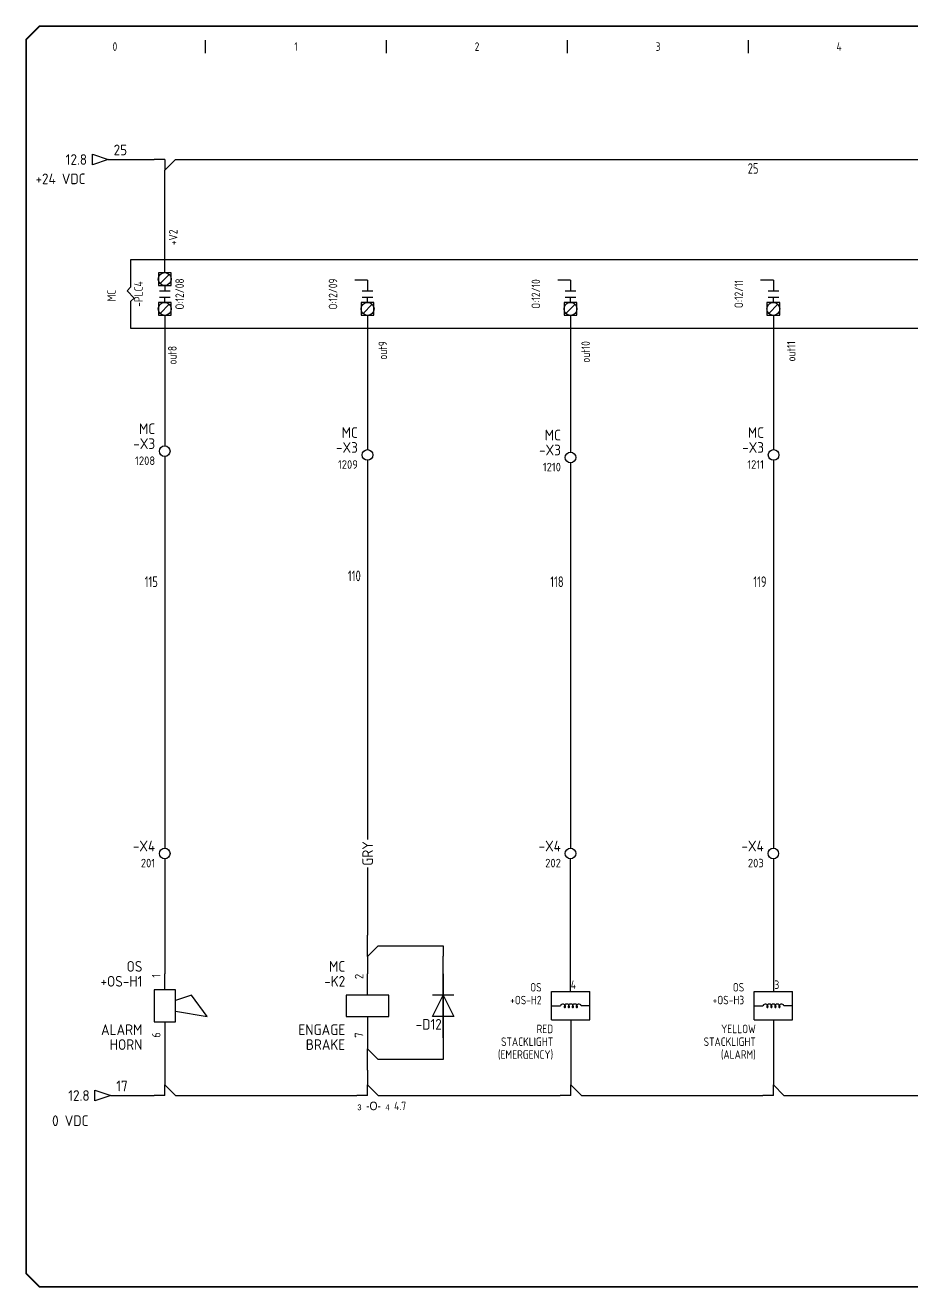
# Model space of a CAD drawing. Header units: millimetres. Extents: x 0 to 840, y 0 to 593.
# Drawn here: x 0 to 417, y 0 to 593 of the extents above; entities that cross this region are included whole.
import ezdxf
from ezdxf.enums import TextEntityAlignment as Align

# ---------------------------------------------------------------- set-up
doc = ezdxf.new("R2010")
doc.units = ezdxf.units.MM
doc.header["$LTSCALE"] = 10
doc.header["$MEASUREMENT"] = 0
for name, color, linetype in [('BLK_0.5mm^2', 7, 'Continuous'), ('BLK_0.75mm^2', 7, 'Continuous'), ('BLU_1.0mm^2', 5, 'Continuous'), ('DESC', 150, 'Continuous'), ('GRN_2.5mm^2', 3, 'Continuous'), ('GRY_0.5mm^2', 9, 'Continuous'), ('LOC', 8, 'Continuous'), ('MISC', 7, 'Continuous'), ('SYMS', 7, 'Continuous'), ('TAGS', 150, 'Continuous'), ('TERMS', 123, 'Continuous'), ('TITLE', 7, 'Continuous'), ('WIRENO', 72, 'Continuous'), ('WIREREF_DEST', 52, 'Continuous'), ('XREF', 7, 'Continuous')]:
    doc.layers.add(name, color=color, linetype=linetype)
doc.styles.add('ITALIC', font='ITALIC')
doc.styles.add('SIMPLEX', font='simplex')
doc.styles.add('WD_IEC', font='isocp2.shx', dxfattribs={"width": 0.9, "height": 4})

# ---------------------------------------------------------------- blocks, each defined once
blk = doc.blocks.new('HDV1_STACKLIGHT')
at = {"linetype": 'Continuous'}
for p, q in [((-4.54, 3.32), (4.46, 3.32)), ((-4.54, -3.31), (4.46, -3.31))]:
    blk.add_line(p, q, dxfattribs=at)
for p, q in [((-4.54, -3.31), (-4.54, 3.32)), ((4.46, -3.31), (4.46, 3.32))]:
    blk.add_line(p, q)
at = {"layer": 'SYMS'}
for p, q in [((-4.54, 0), (-2.48, 0)), ((4.46, 0), (2.42, 0))]:
    blk.add_line(p, q, dxfattribs=at)
for centre, start, end in [((-1.9, -0.23), 0, 157.6505), ((-0.97, -0.23), 0, 180), ((-0.03, -0.23), 0, 180), ((0.91, -0.23), 0, 180), ((1.85, -0.23), 22.3495, 180)]:
    blk.add_arc(centre, 0.625, start, end, dxfattribs=at)
for centre in [(-1.44, -0.23), (-0.5, -0.23), (0.44, -0.23), (1.38, -0.23)]:
    blk.add_ellipse(centre, major_axis=(0, -0.209), ratio=0.747269, start_param=4.712389, end_param=7.853982, dxfattribs=at)
at = {"style": 'WD_IEC'}
for tag, width, p in [('DESC1', 0.9, (-7.04, 12)), ('DESC2', 0.9, (-7.04, 9)), ('DESC3', 0.9, (-7.04, 6)), ('INST', 0.8, (-7.04, 3)), ('LOC', 0.8, (-7.04, 0)), ('TAG1', 0.9, (-7.04, -3)), ('XREF', 0.8, (-7.04, -6))]:
    blk.add_attdef(tag, text='', height=2, dxfattribs=dict(at, width=width)).set_placement(p, align=Align.RIGHT)
at = {"linetype": 'Continuous', "style": 'WD_IEC', "width": 0.9}
for tag, p in [('TERM01', (-0.04, 4.94)), ('TERM02', (-0.04, -4.81))]:
    blk.add_attdef(tag, text='', height=2, dxfattribs=at).set_placement(p, align=Align.MIDDLE_LEFT)
at = {"style": 'WD_IEC', "flags": 1}
for tag, p, width in [('X2TERM01', (-0.04, 3.32), 0.9), ('FAMILY', (3.47, 1.82), 0.9), ('MFG', (3.47, 1.07), 0.8), ('CAT', (3.47, 0.32), 0.8), ('ASSYCODE', (3.47, -0.43), 0.9), ('X8TERM02', (-0.04, -3.31), 0.9)]:
    blk.add_attdef(tag, p, '', height=0.32, dxfattribs=dict(at, width=width))
blk = doc.blocks.new('PLCIO_25A5')
at = {"layer": 'SYMS'}
for p, q in [((-16, 16), (-16, 3.2)), ((678.75, 16), (-16, 16)), ((678.75, -16), (678.75, 16)), ((-3, 10), (-3, 4)), ((3, 10), (-3, 10)), ((-2.15, 4.85), (2.15, 9.15)), ((3, 4), (3, 10)), ((95.25, 6.5), (89.25, 6.5)), ((95.25, 6.5), (95.25, 1.5)), ((190.5, 6.5), (184.5, 6.5)), ((190.5, 6.5), (190.5, 1.5)), ((285.75, 6.5), (279.75, 6.5)), ((285.75, 6.5), (285.75, 1.5)), ((381, 6.5), (375, 6.5)), ((381, 6.5), (381, 1.5)), ((476.25, 6.5), (470.25, 6.5)), ((476.25, 6.5), (476.25, 1.5)), ((571.5, 6.5), (565.5, 6.5)), ((571.5, 6.5), (571.5, 1.5)), ((666.75, 6.5), (660.75, 6.5)), ((666.75, 6.5), (666.75, 1.5)), ((-16, 3.2), (-17.7, 1.5)), ((-17.7, 1.5), (-14.3, -1.89)), ((-3, 4), (3, 4)), ((-2.5, 1.5), (2.5, 1.5)), ((0, 4), (0, 1.5)), ((92.75, 1.5), (97.75, 1.5)), ((188, 1.5), (193, 1.5)), ((283.25, 1.5), (288.25, 1.5)), ((378.5, 1.5), (383.5, 1.5)), ((473.75, 1.5), (478.75, 1.5)), ((569, 1.5), (574, 1.5)), ((664.25, 1.5), (669.25, 1.5)), ((-14.3, -1.89), (-16, -3.59)), ((-16, -3.59), (-16, -16)), ((-3, -4), (-3, -10)), ((3, -4), (-3, -4)), ((-2.5, -1.5), (2.5, -1.5)), ((-2.15, -9.15), (2.15, -4.85)), ((0, -4), (0, -1.5)), ((3, -10), (3, -4)), ((92.25, -4), (92.25, -10)), ((98.25, -4), (92.25, -4)), ((92.75, -1.5), (97.75, -1.5)), ((93.1, -9.15), (97.4, -4.85)), ((95.25, -4), (95.25, -1.5)), ((98.25, -10), (98.25, -4)), ((187.5, -4), (187.5, -10)), ((193.5, -4), (187.5, -4)), ((188, -1.5), (193, -1.5)), ((188.35, -9.15), (192.65, -4.85)), ((190.5, -4), (190.5, -1.5)), ((193.5, -10), (193.5, -4)), ((282.75, -4), (282.75, -10)), ((288.75, -4), (282.75, -4)), ((283.25, -1.5), (288.25, -1.5)), ((283.6, -9.15), (287.9, -4.85)), ((285.75, -4), (285.75, -1.5)), ((288.75, -10), (288.75, -4)), ((378, -4), (378, -10)), ((384, -4), (378, -4)), ((378.5, -1.5), (383.5, -1.5)), ((378.85, -9.15), (383.15, -4.85)), ((381, -4), (381, -1.5)), ((384, -10), (384, -4)), ((473.25, -4), (473.25, -10)), ((479.25, -4), (473.25, -4)), ((473.75, -1.5), (478.75, -1.5)), ((474.1, -9.15), (478.4, -4.85)), ((476.25, -4), (476.25, -1.5)), ((479.25, -10), (479.25, -4)), ((568.5, -4), (568.5, -10)), ((574.5, -4), (568.5, -4)), ((569, -1.5), (574, -1.5)), ((569.35, -9.15), (573.65, -4.85)), ((571.5, -4), (571.5, -1.5)), ((574.5, -10), (574.5, -4)), ((663.75, -4), (663.75, -10)), ((669.75, -4), (663.75, -4)), ((664.25, -1.5), (669.25, -1.5)), ((664.6, -9.15), (668.9, -4.85)), ((666.75, -4), (666.75, -1.5)), ((669.75, -10), (669.75, -4)), ((-3, -10), (3, -10)), ((92.25, -10), (98.25, -10)), ((187.5, -10), (193.5, -10)), ((282.75, -10), (288.75, -10)), ((378, -10), (384, -10)), ((473.25, -10), (479.25, -10)), ((568.5, -10), (574.5, -10)), ((663.75, -10), (669.75, -10)), ((-16, -16), (678.75, -16))]:
    blk.add_line(p, q, dxfattribs=at)
for centre in [(0, 7), (0, -7), (95.25, -7), (190.5, -7), (285.75, -7), (381, -7), (476.25, -7), (571.5, -7), (666.75, -7)]:
    blk.add_circle(centre, 3.04, dxfattribs=at)
at = {"style": 'WD_IEC', "width": 0.8}
for tag, p in [('LOC', (-42, 0)), ('TAG_1', (-10.29, 0))]:
    blk.add_attdef(tag, text='', height=4, rotation=90, dxfattribs=at).set_placement(p, align=Align.CENTER)
at = {"layer": 'SYMS', "style": 'WD_IEC', "width": 0.9}
blk.add_attdef('TERMDESC10R', text='', height=4, rotation=90, dxfattribs=at).set_placement((4.08, 18), align=Align.TOP_LEFT)
for tag, p in [('DESCA10', (-3, 22)), ('DESCB10', (2, 22)), ('DESCC10', (7, 22)), ('DESCD10', (12, 22)), ('DESCE10', (17, 22)), ('DESCA11', (92.25, 22)), ('DESCB11', (97.25, 22)), ('DESCC11', (102.25, 22)), ('DESCD11', (107.25, 22)), ('DESCE11', (112.25, 22)), ('DESCA12', (187.5, 22)), ('DESCB12', (192.5, 22)), ('DESCC12', (197.5, 22)), ('DESCD12', (202.5, 22)), ('DESCE12', (207.5, 22)), ('DESCA13', (282.75, 22)), ('DESCB13', (287.75, 22)), ('DESCC13', (292.75, 22)), ('DESCD13', (297.75, 22)), ('DESCE13', (302.75, 22)), ('DESCA14', (378, 22)), ('DESCB14', (383, 22)), ('DESCC14', (388, 22)), ('DESCD14', (393, 22)), ('DESCE14', (398, 22)), ('DESCA15', (473.25, 22)), ('DESCB15', (478.25, 22)), ('DESCC15', (483.25, 22)), ('DESCD15', (488.25, 22)), ('DESCE15', (493.25, 22)), ('DESCA16', (568.5, 22)), ('DESCB16', (573.5, 22)), ('DESCC16', (578.5, 22)), ('DESCD16', (583.5, 22)), ('DESCE16', (588.5, 22)), ('DESCA17', (663.75, 22)), ('DESCB17', (668.75, 22)), ('DESCC17', (673.75, 22)), ('DESCD17', (678.75, 22)), ('DESCE17', (683.75, 22))]:
    blk.add_attdef(tag, p, '', height=4, rotation=90, dxfattribs=at)
for tag, p in [('TERM10R', (-6, 8.5)), ('TERM10L', (-6, -8.5)), ('TERM11', (89.25, -10)), ('TERM12', (184.5, -10)), ('TERM13', (279.75, -10)), ('TERM14', (375, -10)), ('TERM15', (470.25, -10)), ('TERM16', (565.5, -10)), ('TERM17', (660.75, -10))]:
    blk.add_attdef(tag, text='', height=4, rotation=90, dxfattribs=at).set_placement(p, align=Align.CENTER)
at = {"layer": 'SYMS', "style": 'WD_IEC', "width": 0.9, "flags": 1}
for tag, p in [('X2TERM10R', (0, 10)), ('X8TERM10L', (0, -10)), ('X8TERM11L', (95.25, -10)), ('X8TERM12L', (190.5, -10)), ('X8TERM13L', (285.75, -10)), ('X8TERM14L', (381, -10)), ('X8TERM15L', (476.25, -10)), ('X8TERM16L', (571.5, -10)), ('X8TERM17L', (666.75, -10))]:
    blk.add_attdef(tag, text='', height=0.64, rotation=90, dxfattribs=at).set_placement(p, align=Align.RIGHT)
at = {"layer": 'SYMS', "style": 'WD_IEC', "width": 0.8}
blk.add_attdef('TAGA10', text='', height=4, rotation=90, dxfattribs=at).set_placement((5, 0), align=Align.TOP_CENTER)
for tag, p in [('TAGA11', (90.25, 0)), ('TAGA12', (185.5, 0)), ('TAGA13', (280.75, 0)), ('TAGA14', (376, 0)), ('TAGA15', (471.25, 0)), ('TAGA16', (566.5, 0)), ('TAGA17', (661.75, 0))]:
    blk.add_attdef(tag, text='', height=4, rotation=90, dxfattribs=at).set_placement(p, align=Align.MIDDLE_CENTER)
at = {"layer": 'SYMS', "style": 'WD_IEC', "width": 0.9}
for tag, p in [('TERMDESC12', (192.5, -11.5)), ('TERMDESC13', (287.75, -11.5)), ('TERMDESC14', (383, -11.5)), ('TERMDESC15', (478.25, -11.5)), ('TERMDESC16', (573.5, -11.5)), ('TERMDESC17', (668.75, -11.5)), ('TERMDESC11', (97.25, -11.5)), ('TERMDESC10L', (2, -18))]:
    blk.add_attdef(tag, text='', height=4, rotation=90, dxfattribs=at).set_placement(p, align=Align.TOP_RIGHT)
blk = doc.blocks.new('acade_title')
at = {"layer": 'SYMS'}
for p, q in [((85, 580), (85, 586)), ((170, 580), (170, 586)), ((255, 580), (255, 586)), ((340, 580), (340, 586))]:
    blk.add_line(p, q, dxfattribs=at)
at = {"layer": 'TITLE', "const_width": 0.784}
blk.add_lwpolyline([(765.79, 7.07), (765.79, 586.36), (759.5, 592.64), (7.07, 592.64), (0.79, 586.36), (0.79, 7.07), (7.07, 0.79), (759.5, 0.79)], close=True, dxfattribs=at)
at = {"layer": 'SYMS', "style": 'WD_IEC', "width": 0.9}
for s, p in [('0', (42.5, 581)), ('1', (127.5, 581)), ('2', (212.5, 581)), ('3', (297.5, 581)), ('4', (382.5, 581))]:
    blk.add_text(s, height=4, dxfattribs=at).set_placement(p, align=Align.CENTER)
at = {"layer": 'TITLE', "color": 1, "style": 'ITALIC'}
for tag, height, p in [('TITLE#1', 3, (806.47, 85.58)), ('TITLE#2', 3, (806.47, 80.5)), ('TITLE#3', 3, (806.47, 75.41)), ('TITLE#4', 3, (806.47, 70.33)), ('DWG#', 4, (806.47, 20.76))]:
    blk.add_attdef(tag, text='', height=height, dxfattribs=at).set_placement(p, align=Align.CENTER)
at = {"layer": 'TITLE', "color": 1, "style": 'SIMPLEX'}
blk.add_attdef('CAD#', (772.63, 49.19), '', height=2.5, rotation=90, dxfattribs=at)
at = {"layer": 'TITLE', "color": 1}
for tag, p, height, style in [('ENGINEER', (783.37, 49.19), 2.5, 'ITALIC'), ('CHKDBY', (813.2, 49.2), 2.5, 'ITALIC'), ('JOB#', (789.06, 41.3), 2.5, 'SIMPLEX'), ('DRAWNBY', (814.95, 41.3), 2.5, 'ITALIC'), ('SCALE', (786.29, 33.76), 2.5, 'SIMPLEX'), ('DATE', (812.8, 33.76), 2.5, 'SIMPLEX'), ('SHTS', (815.9, 6.29), 4, 'ITALIC')]:
    blk.add_attdef(tag, p, '', height=height, dxfattribs=dict(at, style=style))
at = {"layer": 'TITLE', "color": 1, "style": 'ITALIC'}
blk.add_attdef('SH#', text='', height=4, dxfattribs=at).set_placement((799.54, 6.29), align=Align.RIGHT)
at = {"layer": 'TITLE', "color": 7, "flags": 9}
blk.add_attdef('WD_TB', (782.91, 0.79), '', height=3.14, dxfattribs=at)
blk = doc.blocks.new('VDI1')
for p, q in [((0, 7.5), (0, -7.5)), ((0, -2.5), (-2.5, 2.5)), ((-2.5, 2.5), (2.5, 2.5)), ((2.5, 2.5), (0, -2.5)), ((-2.5, -2.5), (2.5, -2.5))]:
    blk.add_line(p, q)
at = {"style": 'WD_IEC'}
for tag, p in [('INST', (-5.5, 10.25)), ('LOC', (-5.5, 6.75)), ('TAG1', (-5.5, 3.25)), ('DESC1', (-5.5, -6.35)), ('DESC2', (-5.5, -9.85)), ('DESC3', (-5.5, -13.35))]:
    blk.add_attdef(tag, text='', height=2.5, dxfattribs=at).set_placement(p, align=Align.RIGHT)
blk.add_attdef('TERM01', text='', height=2, rotation=90, dxfattribs=at).set_placement((-1, 7.5), align=Align.RIGHT)
at = {"style": 'WD_IEC', "flags": 1}
for tag, p, height in [('X2TERM01', (0, 7.5), 0.32), ('ASSYCODE', (1, -4), 1), ('FAMILY', (1, -5.5), 1), ('X8TERM02', (0, -7.5), 0.32), ('WDBLKNAM', (1, -8.5), 1), ('CATDESC', (1, -7), 1)]:
    blk.add_attdef(tag, p, '', height=height, dxfattribs=at)
at = {"style": 'WD_IEC', "flags": 9}
for tag, p in [('MFG', (-5.5, -0.25)), ('CAT', (-5.5, -2.75))]:
    blk.add_attdef(tag, text='', height=1.5, dxfattribs=at).set_placement(p, align=Align.RIGHT)
at = {"style": 'WD_IEC'}
blk.add_attdef('TERM02', (-1, -7.5), '', height=2, rotation=90, dxfattribs=at)
blk = doc.blocks.new('VCR1')
for p, q in [((0, 2.5), (0, 7.5)), ((0, -2.5), (0, -7.5))]:
    blk.add_line(p, q)
blk.add_lwpolyline([(-5, 2.5), (-5, -2.5), (5, -2.5), (5, 2.5)], close=True)
at = {"style": 'WD_IEC'}
for tag, p in [('INST', (-5.25, 11.5)), ('LOC', (-5.25, 8)), ('TAG1', (-5.25, 4.5)), ('DESC1', (-5.25, -6.85)), ('DESC2', (-5.25, -10.35)), ('DESC3', (-5.25, -13.85))]:
    blk.add_attdef(tag, text='', height=2.5, dxfattribs=at).set_placement(p, align=Align.RIGHT)
blk.add_attdef('TERM01', text='', height=2, rotation=90, dxfattribs=at).set_placement((-1, 7.5), align=Align.RIGHT)
at = {"style": 'WD_IEC', "flags": 1}
for tag, p, height in [('X2TERM01', (0, 7.5), 0.32), ('X4LINK', (-5, 0), 0.32), ('X1LINK', (5, 0), 0.32), ('ASSYCODE', (1, -4), 1), ('FAMILY', (1, -5.5), 1), ('X8TERM02', (0, -7.5), 0.32), ('CATDESC', (1, -7), 1)]:
    blk.add_attdef(tag, p, '', height=height, dxfattribs=at)
at = {"style": 'WD_IEC', "flags": 9}
for tag, p in [('MFG', (-6, 1)), ('CAT', (-6, -1.5))]:
    blk.add_attdef(tag, text='', height=1.5, dxfattribs=at).set_placement(p, align=Align.RIGHT)
at = {"style": 'WD_IEC'}
blk.add_attdef('TERM02', (-1, -7.5), '', height=2, rotation=90, dxfattribs=at)
at = {"lineweight": 9, "style": 'WD_IEC'}
for tag, p in [('NO', (-5.5, -16.5)), ('NC', (-5.5, -20))]:
    blk.add_attdef(tag, text='', height=2.5, dxfattribs=at).set_placement(p, align=Align.TOP_RIGHT)
for tag, p in [('XREFNO', (-4, -16.5)), ('XREFNC', (-4, -20))]:
    blk.add_attdef(tag, text='', height=2.5, dxfattribs=at).set_placement(p, align=Align.TOP_LEFT)
blk = doc.blocks.new('VAN1H')
for p, q in [((0, 3.75), (0, 7.5)), ((6.25, 2.5), (2.5, 1.25)), ((10, -2.5), (6.25, 2.5)), ((2.5, -1.25), (10, -2.5)), ((0, -3.75), (0, -7.5))]:
    blk.add_line(p, q)
blk.add_lwpolyline([(-2.5, 3.75), (-2.5, -3.75), (2.5, -3.75), (2.5, 3.75)], close=True)
at = {"style": 'WD_IEC'}
for tag, p in [('INST', (-5.25, 10.5)), ('LOC', (-5.25, 7.5)), ('TAG1', (-5.25, 4.5)), ('DESC1', (-5.25, -6.85)), ('DESC2', (-5.25, -9.85)), ('DESC3', (-5.25, -12.849)), ('XREF', (-5.25, -15.849))]:
    blk.add_attdef(tag, text='', height=2.5, dxfattribs=at).set_placement(p, align=Align.RIGHT)
blk.add_attdef('TERM01', text='', height=2, rotation=90, dxfattribs=at).set_placement((-1, 7.5), align=Align.RIGHT)
at = {"style": 'WD_IEC', "flags": 1}
for tag, p, height in [('X2TERM01', (0, 7.5), 0.32), ('ASSYCODE', (1, -5.25), 1), ('FAMILY', (1, -6.75), 1), ('X8TERM02', (0, -7.5), 0.32), ('CATDESC', (1, -8.25), 1)]:
    blk.add_attdef(tag, p, '', height=height, dxfattribs=at)
at = {"style": 'WD_IEC', "flags": 9}
for tag, p in [('MFG', (-6, 1)), ('CAT', (-6, -1.5))]:
    blk.add_attdef(tag, text='', height=1.5, dxfattribs=at).set_placement(p, align=Align.RIGHT)
at = {"style": 'WD_IEC'}
blk.add_attdef('TERM02', (-1, -7.5), '', height=2, rotation=90, dxfattribs=at)
blk = doc.blocks.new('HA1D3')
blk.add_lwpolyline([(0, 0), (-3.75, -1.25), (-3.75, 1.25)], close=True)
at = {"style": 'WD_IEC'}
for tag, p, height, flags in [('WIRENO', (1.25, 1), 2.5, 8), ('X1TERM01', (0, 0), 0.32, 1)]:
    blk.add_attdef(tag, p, '', height=height, dxfattribs=dict(at, flags=flags))
blk.add_attdef('XREF', text='', height=2.5, dxfattribs=at).set_placement((-5, 0), align=Align.MIDDLE_RIGHT)
at = {"style": 'WD_IEC', "flags": 1}
blk.add_attdef('SIGCODE', text='', height=1, dxfattribs=at).set_placement((-2.5, 1.8), align=Align.RIGHT)
at = {"style": 'WD_IEC'}
blk.add_attdef('DESC1', text='', height=2.5, dxfattribs=at).set_placement((1.25, -1), align=Align.TOP_LEFT)
blk = doc.blocks.new('VT0002')
blk.add_circle((0, 0), 1.25)
at = {"style": 'WD_IEC'}
for tag, p in [('INST', (-2.25, 6.5)), ('LOC', (-2.25, 3.5)), ('DESC1', (-2.25, -6.25)), ('DESC2', (-2.25, -9.25)), ('DESC3', (-2.25, -12.25))]:
    blk.add_attdef(tag, text='', height=2.5, dxfattribs=at).set_placement(p, align=Align.RIGHT)
at = {"style": 'WD_IEC', "flags": 1}
for tag, p, height in [('ASSYCODE', (2.75, 10.75), 1), ('CATDESC', (2.75, 9.25), 1), ('MFG', (2.75, 7.25), 1.5), ('CAT', (2.75, 4.75), 1.5), ('X4PIN01', (-1.25, 1), 0.25), ('X4TERM01', (-1.25, 0), 0.25), ('X4TERMDESC01', (-1.25, 0.5), 0.4), ('STRIPSEQ', (0, 0), 0.025), ('X2PIN01', (0, 2.25), 0.25), ('X2TERM01', (0, 1.25), 0.25), ('X8PIN01', (0, -0.25), 0.25), ('X2TERMDESC01', (0, 1.75), 0.4), ('X1PIN01', (1.25, 1), 0.25), ('X1TERM01', (1.25, 0), 0.25), ('X1TERMDESC01', (1.25, 0.5), 0.4), ('LINKTERM', (0, -0.04), 0.025), ('X8TERM01', (0, -1.25), 0.25), ('X8TERMDESC01', (0, -0.75), 0.4)]:
    blk.add_attdef(tag, p, '', height=height, dxfattribs=at)
at = {"style": 'WD_IEC', "flags": 8}
for tag, height, p in [('TAGSTRIP', 2.5, (-2.25, 0.5)), ('TERM01', 2, (-2.25, -3.25))]:
    blk.add_attdef(tag, text='', height=height, dxfattribs=at).set_placement(p, align=Align.RIGHT)
blk = doc.blocks.new('VT0_821')
for p, q in [((0, -2.5), (0, 2.5)), ((2.5, 0), (0, -2.5))]:
    blk.add_line(p, q)
at = {"style": 'WD_IEC', "flags": 1}
for tag, p in [('X2TERM01', (0, 2.5)), ('WDWSEQ', (1.92, 1.22)), ('X1TERM01', (2.5, 0)), ('X8TERM01', (0, -2.5))]:
    blk.add_attdef(tag, p, '', height=0.4, dxfattribs=at)
blk = doc.blocks.new('VT0_281')
for p in [(0, -2.5), (2.5, 0)]:
    blk.add_line(p, (0, 2.5))
at = {"style": 'WD_IEC', "flags": 1}
for tag, p in [('X2TERM01', (0, 2.5)), ('WDWSEQ', (1.92, 1.22)), ('X1TERM01', (2.5, 0)), ('X8TERM01', (0, -2.5))]:
    blk.add_attdef(tag, p, '', height=0.4, dxfattribs=at)
blk = doc.blocks.new('WD_WNH')
at = {"linetype": 'Continuous', "style": 'WD_IEC', "width": 0.8}
blk.add_attdef('WIRENO', text='', height=2.5, dxfattribs=at).set_placement((0, 0.75), align=Align.CENTER)
at = {"style": 'WD_IEC', "flags": 1}
for tag, p in [('W08USER', (0, 0.375)), ('W04USER', (0, 0.875)), ('W05USER', (0, 0.75)), ('W09USER', (0, 0.25)), ('W03USER', (0, 1)), ('W06USER', (0, 0.625)), ('W07USER', (0, 0.5)), ('W02USER', (0, 1.125)), ('W01USER', (0, 1.25)), ('W10USER', (0, 0.125))]:
    blk.add_attdef(tag, text='', height=0.08, dxfattribs=at).set_placement(p, align=Align.CENTER)
blk = doc.blocks.new('WD_WNV')
at = {"linetype": 'Continuous', "style": 'WD_IEC', "width": 0.8}
blk.add_attdef('WIRENO', text='', height=2.5, dxfattribs=at).set_placement((-1.6, 0), align=Align.MIDDLE_RIGHT)
at = {"style": 'WD_IEC', "flags": 1}
for tag, p in [('W08USER', (-1, 0.375)), ('W04USER', (-1, 0.875)), ('W05USER', (-1, 0.75)), ('W09USER', (-1, 0.25)), ('W03USER', (-1, 1)), ('W06USER', (-1, 0.625)), ('W07USER', (-1, 0.5)), ('W02USER', (-1, 1.125)), ('W01USER', (-1, 1.25)), ('W10USER', (-1, 0.125))]:
    blk.add_attdef(tag, text='', height=0.08, dxfattribs=at).set_placement(p, align=Align.CENTER)
blk = doc.blocks.new('VT0_LGENERIC')
at = {"style": 'WD_IEC'}
blk.add_attdef('COLOR', text='', height=2.5, rotation=90, dxfattribs=at).set_placement((0, 0), align=Align.MIDDLE_CENTER)
at = {"style": 'WD_IEC', "flags": 1}
for tag, p in [('X2TERM01', (0, 4)), ('X8TERM01', (0, -4))]:
    blk.add_attdef(tag, p, '', height=0.16, rotation=90, dxfattribs=at)
at = {"style": 'WD_IEC'}
for tag, p in [('X2_TINY_DOT_DONT_REMOVE', (0, 4)), ('X8_TINY_DOT_DONT_REMOVE', (0, -4))]:
    blk.add_attdef(tag, p, '', height=0.0001, rotation=90, dxfattribs=at)
blk = doc.blocks.new('VT0_184')
for p, q in [((0, 0), (-2.5, 0)), ((0, 0), (0, -2.5)), ((0, -2.5), (2.5, 0))]:
    blk.add_line(p, q)
at = {"style": 'WD_IEC', "flags": 1}
for tag, p in [('X4TERM01', (-2.5, 0)), ('X1TERM01', (2.5, 0)), ('X8TERM01', (0, -2.5)), ('WDWSEQ', (1.53, -1.26))]:
    blk.add_attdef(tag, p, '', height=0.4, dxfattribs=at)
blk = doc.blocks.new('VT0_124')
for p, q in [((0, 0), (-2.5, 0)), ((0, 0), (0, 2.5)), ((0, 2.5), (2.5, 0))]:
    blk.add_line(p, q)
at = {"style": 'WD_IEC', "flags": 1}
for tag, p in [('X4TERM01', (-2.5, 0)), ('X2TERM01', (0, 2.5)), ('WDWSEQ', (1.6, 1.48)), ('X1TERM01', (2.5, 0))]:
    blk.add_attdef(tag, p, '', height=0.4, dxfattribs=at)
blk = doc.blocks.new('HT0_124')
for p, q in [((0, 0), (-2.5, 0)), ((0, 0), (0, 2.5)), ((0, 2.5), (2.5, 0))]:
    blk.add_line(p, q)
at = {"style": 'WD_IEC', "flags": 1}
for tag, p in [('X4TERM01', (-2.5, 0)), ('X2TERM01', (0, 2.5)), ('WDWSEQ', (1.6, 1.48)), ('X1TERM01', (2.5, 0))]:
    blk.add_attdef(tag, p, '', height=0.4, dxfattribs=at)

msp = doc.modelspace()

# ---------------------------------------------------------------- linework, layer by layer
at = {"layer": 'BLK_0.75mm^2'}
for p, q in [((166.12, 160.85), (196.67, 160.85)), ((196.67, 160.85), (196.67, 156.08)), ((161.12, 155.85), (161.12, 147.75)), ((196.67, 117.75), (196.67, 156.08)), ((196.67, 147.75), (196.67, 107.49)), ((196.67, 107.49), (166.12, 107.49))]:
    msp.add_line(p, q, dxfattribs=at)
at = {"layer": 'BLU_1.0mm^2'}
for p, q in [((39.4, 530), (60.88, 530)), ((70.88, 530), (728.83, 530)), ((65.88, 476.88), (65.88, 525))]:
    msp.add_line(p, q, dxfattribs=at)
at = {"layer": 'GRN_2.5mm^2'}
for p, q in [((256.5, 126.14), (256.5, 95.62)), ((351.62, 126.14), (351.62, 95.62)), ((65.88, 117.75), (65.88, 95.62)), ((161.12, 117.75), (161.12, 112.49)), ((161.12, 102.49), (161.12, 95.62)), ((40.62, 90.62), (60.88, 90.62)), ((70.88, 90.62), (156.12, 90.62)), ((166.12, 90.62), (251.5, 90.62)), ((261.5, 90.62), (346.62, 90.62)), ((356.62, 90.62), (708.6, 90.62))]:
    msp.add_line(p, q, dxfattribs=at)
at = {"layer": 'GRY_0.5mm^2'}
for p, q in [((65.88, 456.88), (65.88, 395.62)), ((161.12, 456.88), (161.06, 393.83)), ((256.38, 456.88), (256.4, 392.64)), ((351.62, 456.88), (351.74, 393.83)), ((65.88, 390.62), (65.89, 206.75)), ((161.06, 388.83), (161.12, 210.88)), ((256.4, 387.64), (256.38, 206.75)), ((351.74, 388.83), (351.62, 206.75)), ((65.89, 201.75), (65.88, 147.75)), ((256.38, 139.39), (256.38, 201.75)), ((351.62, 201.75), (351.62, 139.39)), ((161.12, 197.62), (161.12, 165.85))]:
    msp.add_line(p, q, dxfattribs=at)

# ---------------------------------------------------------------- block references
at = {"layer": 'BLK_0.5mm^2'}
ref = msp.add_blockref('VAN1H', (65.88, 132.75), dxfattribs=dict(at, xscale=2, yscale=2, zscale=2))
ref.add_attrib('TERM02', '6', (63.88, 117.75), dxfattribs={"layer": 'TERMS', "height": 4, "rotation": 90, "style": 'WD_IEC'})
ref.add_attrib('TERM01', '1', dxfattribs={"layer": 'TERMS', "height": 4, "rotation": 90, "style": 'WD_IEC'}).set_placement((63.88, 147.75), align=Align.RIGHT)
ref.add_attrib('DESC2', 'HORN', dxfattribs={"layer": 'DESC', "height": 5, "style": 'WD_IEC'}).set_placement((55.38, 112.05), align=Align.RIGHT)
ref.add_attrib('DESC1', 'ALARM', dxfattribs={"layer": 'DESC', "height": 5, "style": 'WD_IEC'}).set_placement((55.38, 119.05), align=Align.RIGHT)
ref.add_attrib('LOC', 'OS', dxfattribs={"layer": 'LOC', "height": 5, "style": 'WD_IEC'}).set_placement((55.38, 148.75), align=Align.RIGHT)
ref.add_attrib('TAG1', '+OS-H1', dxfattribs={"layer": 'TAGS', "height": 5, "style": 'WD_IEC'}).set_placement((55.38, 141.75), align=Align.RIGHT)
at = {"layer": 'BLK_0.75mm^2', "xscale": 2, "yscale": 2, "zscale": 2}
msp.add_blockref('VT0_821', (161.12, 160.85), dxfattribs=at)
at = {"layer": 'BLU_1.0mm^2', "xscale": 2, "yscale": 2, "zscale": 2}
msp.add_blockref('VT0_184', (65.88, 530), dxfattribs=at)
at = {"layer": 'GRN_2.5mm^2', "xscale": 2, "yscale": 2, "zscale": 2}
for name, p in [('VT0_281', (161.12, 107.49)), ('VT0_124', (65.88, 90.62)), ('VT0_124', (161.12, 90.62)), ('HT0_124', (256.5, 90.62)), ('VT0_124', (351.62, 90.62))]:
    msp.add_blockref(name, p, dxfattribs=at)
at = {"layer": 'SYMS'}
msp.add_blockref('acade_title', (0, 0), dxfattribs=at)
ref = msp.add_blockref('HA1D3', (39.4, 530), dxfattribs=dict(at, xscale=2, yscale=2, zscale=2))
ref.add_attrib('XREF', '12.8', dxfattribs={"layer": 'XREF', "height": 5, "style": 'WD_IEC'}).set_placement((29.4, 530), align=Align.MIDDLE_RIGHT)
ref.add_attrib('DESC1', '+24 VDC', dxfattribs={"layer": 'DESC', "height": 5, "style": 'WD_IEC'}).set_placement((5.2, 523.43), align=Align.TOP_LEFT)
ref.add_attrib('WIRENO', '25', (41.9, 532), dxfattribs={"layer": 'WIREREF_DEST', "height": 5, "style": 'WD_IEC', "flags": 8})
ref = msp.add_blockref('PLCIO_25A5', (65.88, 466.88), dxfattribs=at)
ref.add_attrib('TAGA10', 'O:12/08', dxfattribs={"layer": 'TAGS', "height": 4, "rotation": 90, "style": 'WD_IEC', "width": 0.9}).set_placement((70.88, 466.88), align=Align.TOP_CENTER)
ref.add_attrib('TERMDESC10L', '+V2', dxfattribs={"layer": 'TERMS', "height": 4, "rotation": 90, "style": 'WD_IEC', "width": 0.9}).set_placement((67.88, 497.12), align=Align.TOP_RIGHT)
ref.add_attrib('TERMDESC10R', 'out8', dxfattribs={"layer": 'TERMS', "height": 4, "rotation": 90, "style": 'WD_IEC', "width": 0.9}).set_placement((67.46, 433.75), align=Align.TOP_LEFT)
ref.add_attrib('TAGA11', 'O:12/09', dxfattribs={"layer": 'TAGS', "height": 4, "rotation": 90, "style": 'WD_IEC', "width": 0.9}).set_placement((144.88, 466.88), align=Align.MIDDLE_CENTER)
ref.add_attrib('TERMDESC11', 'out9', dxfattribs={"layer": 'TERMS', "height": 4, "rotation": 90, "style": 'WD_IEC', "width": 0.9}).set_placement((166.25, 444.75), align=Align.TOP_RIGHT)
ref.add_attrib('TAGA12', 'O:12/10', dxfattribs={"layer": 'TAGS', "height": 4, "rotation": 90, "style": 'WD_IEC', "width": 0.9}).set_placement((240.12, 466.88), align=Align.MIDDLE_CENTER)
ref.add_attrib('TERMDESC12', 'out10', dxfattribs={"layer": 'TERMS', "height": 4, "rotation": 90, "style": 'WD_IEC', "width": 0.9}).set_placement((261.5, 444.75), align=Align.TOP_RIGHT)
ref.add_attrib('TAGA13', 'O:12/11', dxfattribs={"layer": 'TAGS', "height": 4, "rotation": 90, "style": 'WD_IEC', "width": 0.9}).set_placement((335.38, 466.88), align=Align.MIDDLE_CENTER)
ref.add_attrib('TERMDESC13', 'out11', dxfattribs={"layer": 'TERMS', "height": 4, "rotation": 90, "style": 'WD_IEC', "width": 0.9}).set_placement((358, 444.75), align=Align.TOP_RIGHT)
ref.add_attrib('TAGA14', 'O:12/12', dxfattribs={"layer": 'TAGS', "height": 4, "rotation": 90, "style": 'WD_IEC', "width": 0.9}).set_placement((430.62, 466.88), align=Align.MIDDLE_CENTER)
ref.add_attrib('TERMDESC14', 'out12', dxfattribs={"layer": 'TERMS', "height": 4, "rotation": 90, "style": 'WD_IEC', "width": 0.9}).set_placement((452, 444.75), align=Align.TOP_RIGHT)
ref.add_attrib('TAGA15', 'O:12/13', dxfattribs={"layer": 'TAGS', "height": 4, "rotation": 90, "style": 'WD_IEC', "width": 0.9}).set_placement((525.88, 466.88), align=Align.MIDDLE_CENTER)
ref.add_attrib('TERMDESC15', 'out13', dxfattribs={"layer": 'TERMS', "height": 4, "rotation": 90, "style": 'WD_IEC', "width": 0.9}).set_placement((547.25, 444.75), align=Align.TOP_RIGHT)
ref.add_attrib('TAGA16', 'O:12/14', dxfattribs={"layer": 'TAGS', "height": 4, "rotation": 90, "style": 'WD_IEC', "width": 0.9}).set_placement((621.12, 466.88), align=Align.MIDDLE_CENTER)
ref.add_attrib('TERMDESC16', 'out14', dxfattribs={"layer": 'TERMS', "height": 4, "rotation": 90, "style": 'WD_IEC', "width": 0.9}).set_placement((642.5, 444.75), align=Align.TOP_RIGHT)
ref.add_attrib('TAGA17', 'O:12/15', dxfattribs={"layer": 'TAGS', "height": 4, "rotation": 90, "style": 'WD_IEC', "width": 0.9}).set_placement((716.38, 466.88), align=Align.MIDDLE_CENTER)
ref.add_attrib('TERMDESC17', 'out15', dxfattribs={"layer": 'TERMS', "height": 4, "rotation": 90, "style": 'WD_IEC', "width": 0.9}).set_placement((737.75, 444.75), align=Align.TOP_RIGHT)
ref.add_attrib('LOC', 'MC', dxfattribs={"layer": 'LOC', "height": 4, "rotation": 90, "style": 'WD_IEC', "width": 0.9}).set_placement((42.89, 466.14), align=Align.CENTER)
ref.add_attrib('TAG_1', '-PLC4', dxfattribs={"layer": 'TAGS', "height": 4, "rotation": 90, "style": 'WD_IEC', "width": 0.9}).set_placement((55.59, 466.88), align=Align.CENTER)
ref = msp.add_blockref('VT0002', (65.88, 393.12), dxfattribs=dict(at, xscale=2, yscale=2, zscale=2))
ref.add_attrib('TERM01', '1208', dxfattribs={"layer": 'TERMS', "height": 4, "style": 'WD_IEC', "flags": 8}).set_placement((61.38, 386.62), align=Align.RIGHT)
ref.add_attrib('LOC', 'MC', dxfattribs={"layer": 'LOC', "height": 5, "style": 'WD_IEC'}).set_placement((61.38, 401.12), align=Align.RIGHT)
ref.add_attrib('TAGSTRIP', '-X3', dxfattribs={"layer": 'TAGS', "height": 5, "style": 'WD_IEC', "flags": 8}).set_placement((61.38, 394.12), align=Align.RIGHT)
ref = msp.add_blockref('VT0002', (161.06, 391.33), dxfattribs=dict(at, xscale=2, yscale=2, zscale=2))
ref.add_attrib('TERM01', '1209', dxfattribs={"layer": 'TERMS', "height": 4, "style": 'WD_IEC', "flags": 8}).set_placement((156.56, 384.83), align=Align.RIGHT)
ref.add_attrib('LOC', 'MC', dxfattribs={"layer": 'LOC', "height": 5, "style": 'WD_IEC'}).set_placement((156.56, 399.33), align=Align.RIGHT)
ref.add_attrib('TAGSTRIP', '-X3', dxfattribs={"layer": 'TAGS', "height": 5, "style": 'WD_IEC', "flags": 8}).set_placement((156.56, 392.33), align=Align.RIGHT)
ref = msp.add_blockref('VT0002', (256.4, 390.14), dxfattribs=dict(at, xscale=2, yscale=2, zscale=2))
ref.add_attrib('TERM01', '1210', dxfattribs={"layer": 'TERMS', "height": 4, "style": 'WD_IEC', "flags": 8}).set_placement((251.9, 383.64), align=Align.RIGHT)
ref.add_attrib('LOC', 'MC', dxfattribs={"layer": 'LOC', "height": 5, "style": 'WD_IEC'}).set_placement((251.9, 398.14), align=Align.RIGHT)
ref.add_attrib('TAGSTRIP', '-X3', dxfattribs={"layer": 'TAGS', "height": 5, "style": 'WD_IEC', "flags": 8}).set_placement((251.9, 391.14), align=Align.RIGHT)
ref = msp.add_blockref('VT0002', (351.74, 391.33), dxfattribs=dict(at, xscale=2, yscale=2, zscale=2))
ref.add_attrib('TERM01', '1211', dxfattribs={"layer": 'TERMS', "height": 4, "style": 'WD_IEC', "flags": 8}).set_placement((347.24, 384.83), align=Align.RIGHT)
ref.add_attrib('LOC', 'MC', dxfattribs={"layer": 'LOC', "height": 5, "style": 'WD_IEC'}).set_placement((347.24, 399.33), align=Align.RIGHT)
ref.add_attrib('TAGSTRIP', '-X3', dxfattribs={"layer": 'TAGS', "height": 5, "style": 'WD_IEC', "flags": 8}).set_placement((347.24, 392.33), align=Align.RIGHT)
ref = msp.add_blockref('VT0002', (65.89, 204.25), dxfattribs=dict(at, xscale=2, yscale=2, zscale=2))
ref.add_attrib('TERM01', '201', dxfattribs={"layer": 'TERMS', "height": 4, "style": 'WD_IEC', "flags": 8}).set_placement((61.39, 197.75), align=Align.RIGHT)
ref.add_attrib('TAGSTRIP', '-X4', dxfattribs={"layer": 'TAGS', "height": 5, "style": 'WD_IEC', "flags": 8}).set_placement((61.39, 205.25), align=Align.RIGHT)
ref = msp.add_blockref('VT0_LGENERIC', (161.12, 204.25), dxfattribs=dict(at, xscale=2, yscale=2, zscale=2))
ref.add_attrib('COLOR', 'GRY', dxfattribs={"layer": 'MISC', "height": 5, "rotation": 90, "style": 'WD_IEC'}).set_placement((161.12, 204.25), align=Align.MIDDLE_CENTER)
ref = msp.add_blockref('VT0002', (256.38, 204.25), dxfattribs=dict(at, xscale=2, yscale=2, zscale=2))
ref.add_attrib('TERM01', '202', dxfattribs={"layer": 'TERMS', "height": 4, "style": 'WD_IEC', "flags": 8}).set_placement((251.88, 197.75), align=Align.RIGHT)
ref.add_attrib('TAGSTRIP', '-X4', dxfattribs={"layer": 'TAGS', "height": 5, "style": 'WD_IEC', "flags": 8}).set_placement((251.88, 205.25), align=Align.RIGHT)
ref = msp.add_blockref('VT0002', (351.62, 204.25), dxfattribs=dict(at, xscale=2, yscale=2, zscale=2))
ref.add_attrib('TERM01', '203', dxfattribs={"layer": 'TERMS', "height": 4, "style": 'WD_IEC', "flags": 8}).set_placement((347.12, 197.75), align=Align.RIGHT)
ref.add_attrib('TAGSTRIP', '-X4', dxfattribs={"layer": 'TAGS', "height": 5, "style": 'WD_IEC', "flags": 8}).set_placement((347.12, 205.25), align=Align.RIGHT)
ref = msp.add_blockref('VCR1', (161.12, 132.75), dxfattribs=dict(at, xscale=2, yscale=2, zscale=2))
ref.add_attrib('TERM02', '7', (159.12, 117.75), dxfattribs={"layer": 'TERMS', "height": 4, "rotation": 90, "style": 'WD_IEC'})
ref.add_attrib('TERM01', '2', dxfattribs={"layer": 'TERMS', "height": 4, "rotation": 90, "style": 'WD_IEC'}).set_placement((159.12, 147.75), align=Align.RIGHT)
ref.add_attrib('DESC2', 'BRAKE', dxfattribs={"layer": 'DESC', "height": 5, "style": 'WD_IEC'}).set_placement((150.62, 112.05), align=Align.RIGHT)
ref.add_attrib('DESC1', 'ENGAGE', dxfattribs={"layer": 'DESC', "height": 5, "style": 'WD_IEC'}).set_placement((150.62, 119.05), align=Align.RIGHT)
ref.add_attrib('LOC', 'MC', dxfattribs={"layer": 'LOC', "height": 5, "style": 'WD_IEC'}).set_placement((150.62, 148.75), align=Align.RIGHT)
ref.add_attrib('TAG1', '-K2', dxfattribs={"layer": 'TAGS', "height": 5, "style": 'WD_IEC'}).set_placement((150.62, 141.75), align=Align.RIGHT)
ref = msp.add_blockref('VDI1', (196.67, 132.75), dxfattribs=dict(at, xscale=2, yscale=2, zscale=2, rotation=180))
ref.add_attrib('TAG1', '-D12', dxfattribs={"layer": 'TAGS', "height": 5, "style": 'WD_IEC'}).set_placement((195.95, 121.54), align=Align.RIGHT)
ref = msp.add_blockref('HDV1_STACKLIGHT', (256.59, 132.75), dxfattribs=dict(at, xscale=2, yscale=2, zscale=2))
ref.add_attrib('DESC1', 'RED', dxfattribs={"layer": 'DESC', "height": 4, "style": 'WD_IEC', "width": 0.9}).set_placement((248.25, 119.89), align=Align.RIGHT)
ref.add_attrib('TAG1', '+OS-H2', dxfattribs={"layer": 'TAGS', "height": 4, "style": 'WD_IEC', "width": 0.9}).set_placement((242.8, 133.44), align=Align.RIGHT)
ref.add_attrib('LOC', 'OS', dxfattribs={"layer": 'LOC', "height": 4, "style": 'WD_IEC', "width": 0.9}).set_placement((242.8, 139.44), align=Align.RIGHT)
ref.add_attrib('DESC3', '(EMERGENCY)', dxfattribs={"layer": 'DESC', "height": 4, "style": 'WD_IEC', "width": 0.9}).set_placement((248.25, 107.89), align=Align.RIGHT)
ref.add_attrib('DESC2', 'STACKLIGHT', dxfattribs={"layer": 'DESC', "height": 4, "style": 'WD_IEC', "width": 0.9}).set_placement((248.25, 113.89), align=Align.RIGHT)
ref.add_attrib('TERM01', '4', dxfattribs={"layer": 'TERMS', "linetype": 'Continuous', "height": 4, "style": 'WD_IEC', "width": 0.9}).set_placement((256.5, 142.64), align=Align.MIDDLE_LEFT)
ref = msp.add_blockref('HDV1_STACKLIGHT', (351.71, 132.75), dxfattribs=dict(at, xscale=2, yscale=2, zscale=2))
ref.add_attrib('DESC1', 'YELLOW', dxfattribs={"layer": 'DESC', "height": 4, "style": 'WD_IEC', "width": 0.9}).set_placement((343.37, 119.89), align=Align.RIGHT)
ref.add_attrib('TAG1', '+OS-H3', dxfattribs={"layer": 'TAGS', "height": 4, "style": 'WD_IEC', "width": 0.9}).set_placement((337.93, 133.44), align=Align.RIGHT)
ref.add_attrib('LOC', 'OS', dxfattribs={"layer": 'LOC', "height": 4, "style": 'WD_IEC', "width": 0.9}).set_placement((337.93, 139.44), align=Align.RIGHT)
ref.add_attrib('DESC3', '(ALARM)', dxfattribs={"layer": 'DESC', "height": 4, "style": 'WD_IEC', "width": 0.9}).set_placement((343.37, 107.89), align=Align.RIGHT)
ref.add_attrib('DESC2', 'STACKLIGHT', dxfattribs={"layer": 'DESC', "height": 4, "style": 'WD_IEC', "width": 0.9}).set_placement((343.37, 113.89), align=Align.RIGHT)
ref.add_attrib('TERM01', '3', dxfattribs={"layer": 'TERMS', "linetype": 'Continuous', "height": 4, "style": 'WD_IEC', "width": 0.9}).set_placement((352.12, 142.64), align=Align.MIDDLE_LEFT)
ref = msp.add_blockref('HA1D3', (40.62, 90.62), dxfattribs=dict(at, xscale=2, yscale=2, zscale=2))
ref.add_attrib('XREF', '12.8', dxfattribs={"layer": 'XREF', "height": 5, "style": 'WD_IEC'}).set_placement((30.62, 90.62), align=Align.MIDDLE_RIGHT)
ref.add_attrib('DESC1', '0 VDC', dxfattribs={"layer": 'DESC', "height": 5, "style": 'WD_IEC'}).set_placement((12.99, 81.3), align=Align.TOP_LEFT)
ref.add_attrib('WIRENO', '17', (43.12, 92.62), dxfattribs={"layer": 'WIREREF_DEST', "height": 5, "style": 'WD_IEC', "flags": 8})
at = {"layer": 'WIRENO'}
ref = msp.add_blockref('WD_WNH', (342.23, 530), dxfattribs=dict(at, xscale=-2, yscale=2, zscale=2, rotation=180))
ref.add_attrib('WIRENO', '25', dxfattribs={"linetype": 'Continuous', "height": 5, "style": 'WD_IEC', "width": 0.8}).set_placement((342.12, 523.3), align=Align.CENTER)
ref = msp.add_blockref('WD_WNV', (65.88, 331.81), dxfattribs=dict(at, xscale=2, yscale=2, zscale=2))
ref.add_attrib('WIRENO', '115', dxfattribs={"linetype": 'Continuous', "height": 5, "style": 'WD_IEC', "width": 0.8}).set_placement((62.67, 331.81), align=Align.MIDDLE_RIGHT)
ref = msp.add_blockref('WD_WNV', (161.12, 334.56), dxfattribs=dict(at, xscale=2, yscale=2, zscale=2))
ref.add_attrib('WIRENO', '110', dxfattribs={"linetype": 'Continuous', "height": 5, "style": 'WD_IEC', "width": 0.8}).set_placement((157.93, 334.56), align=Align.MIDDLE_RIGHT)
ref = msp.add_blockref('WD_WNV', (256.38, 331.81), dxfattribs=dict(at, xscale=2, yscale=2, zscale=2))
ref.add_attrib('WIRENO', '118', dxfattribs={"linetype": 'Continuous', "height": 5, "style": 'WD_IEC', "width": 0.8}).set_placement((253.18, 331.81), align=Align.MIDDLE_RIGHT)
ref = msp.add_blockref('WD_WNV', (351.62, 331.81), dxfattribs=dict(at, xscale=2, yscale=2, zscale=2))
ref.add_attrib('WIRENO', '119', dxfattribs={"linetype": 'Continuous', "height": 5, "style": 'WD_IEC', "width": 0.8}).set_placement((348.43, 331.81), align=Align.MIDDLE_RIGHT)

# ---------------------------------------------------------------- texts
at = {"layer": 'XREF', "insert": (156.25, 87.75), "char_height": 4, "attachment_point": 1, "style": 'WD_IEC'}
msp.add_mtext('{\\Fmonotxt|c0;\\H0.67x;3 \\Facaderef|c0;\\H1.493x;-O-} {\\Fmonotxt|c0;\\H0.67x;4} 4.7', dxfattribs=at)

doc.saveas('drawing.dxf')
